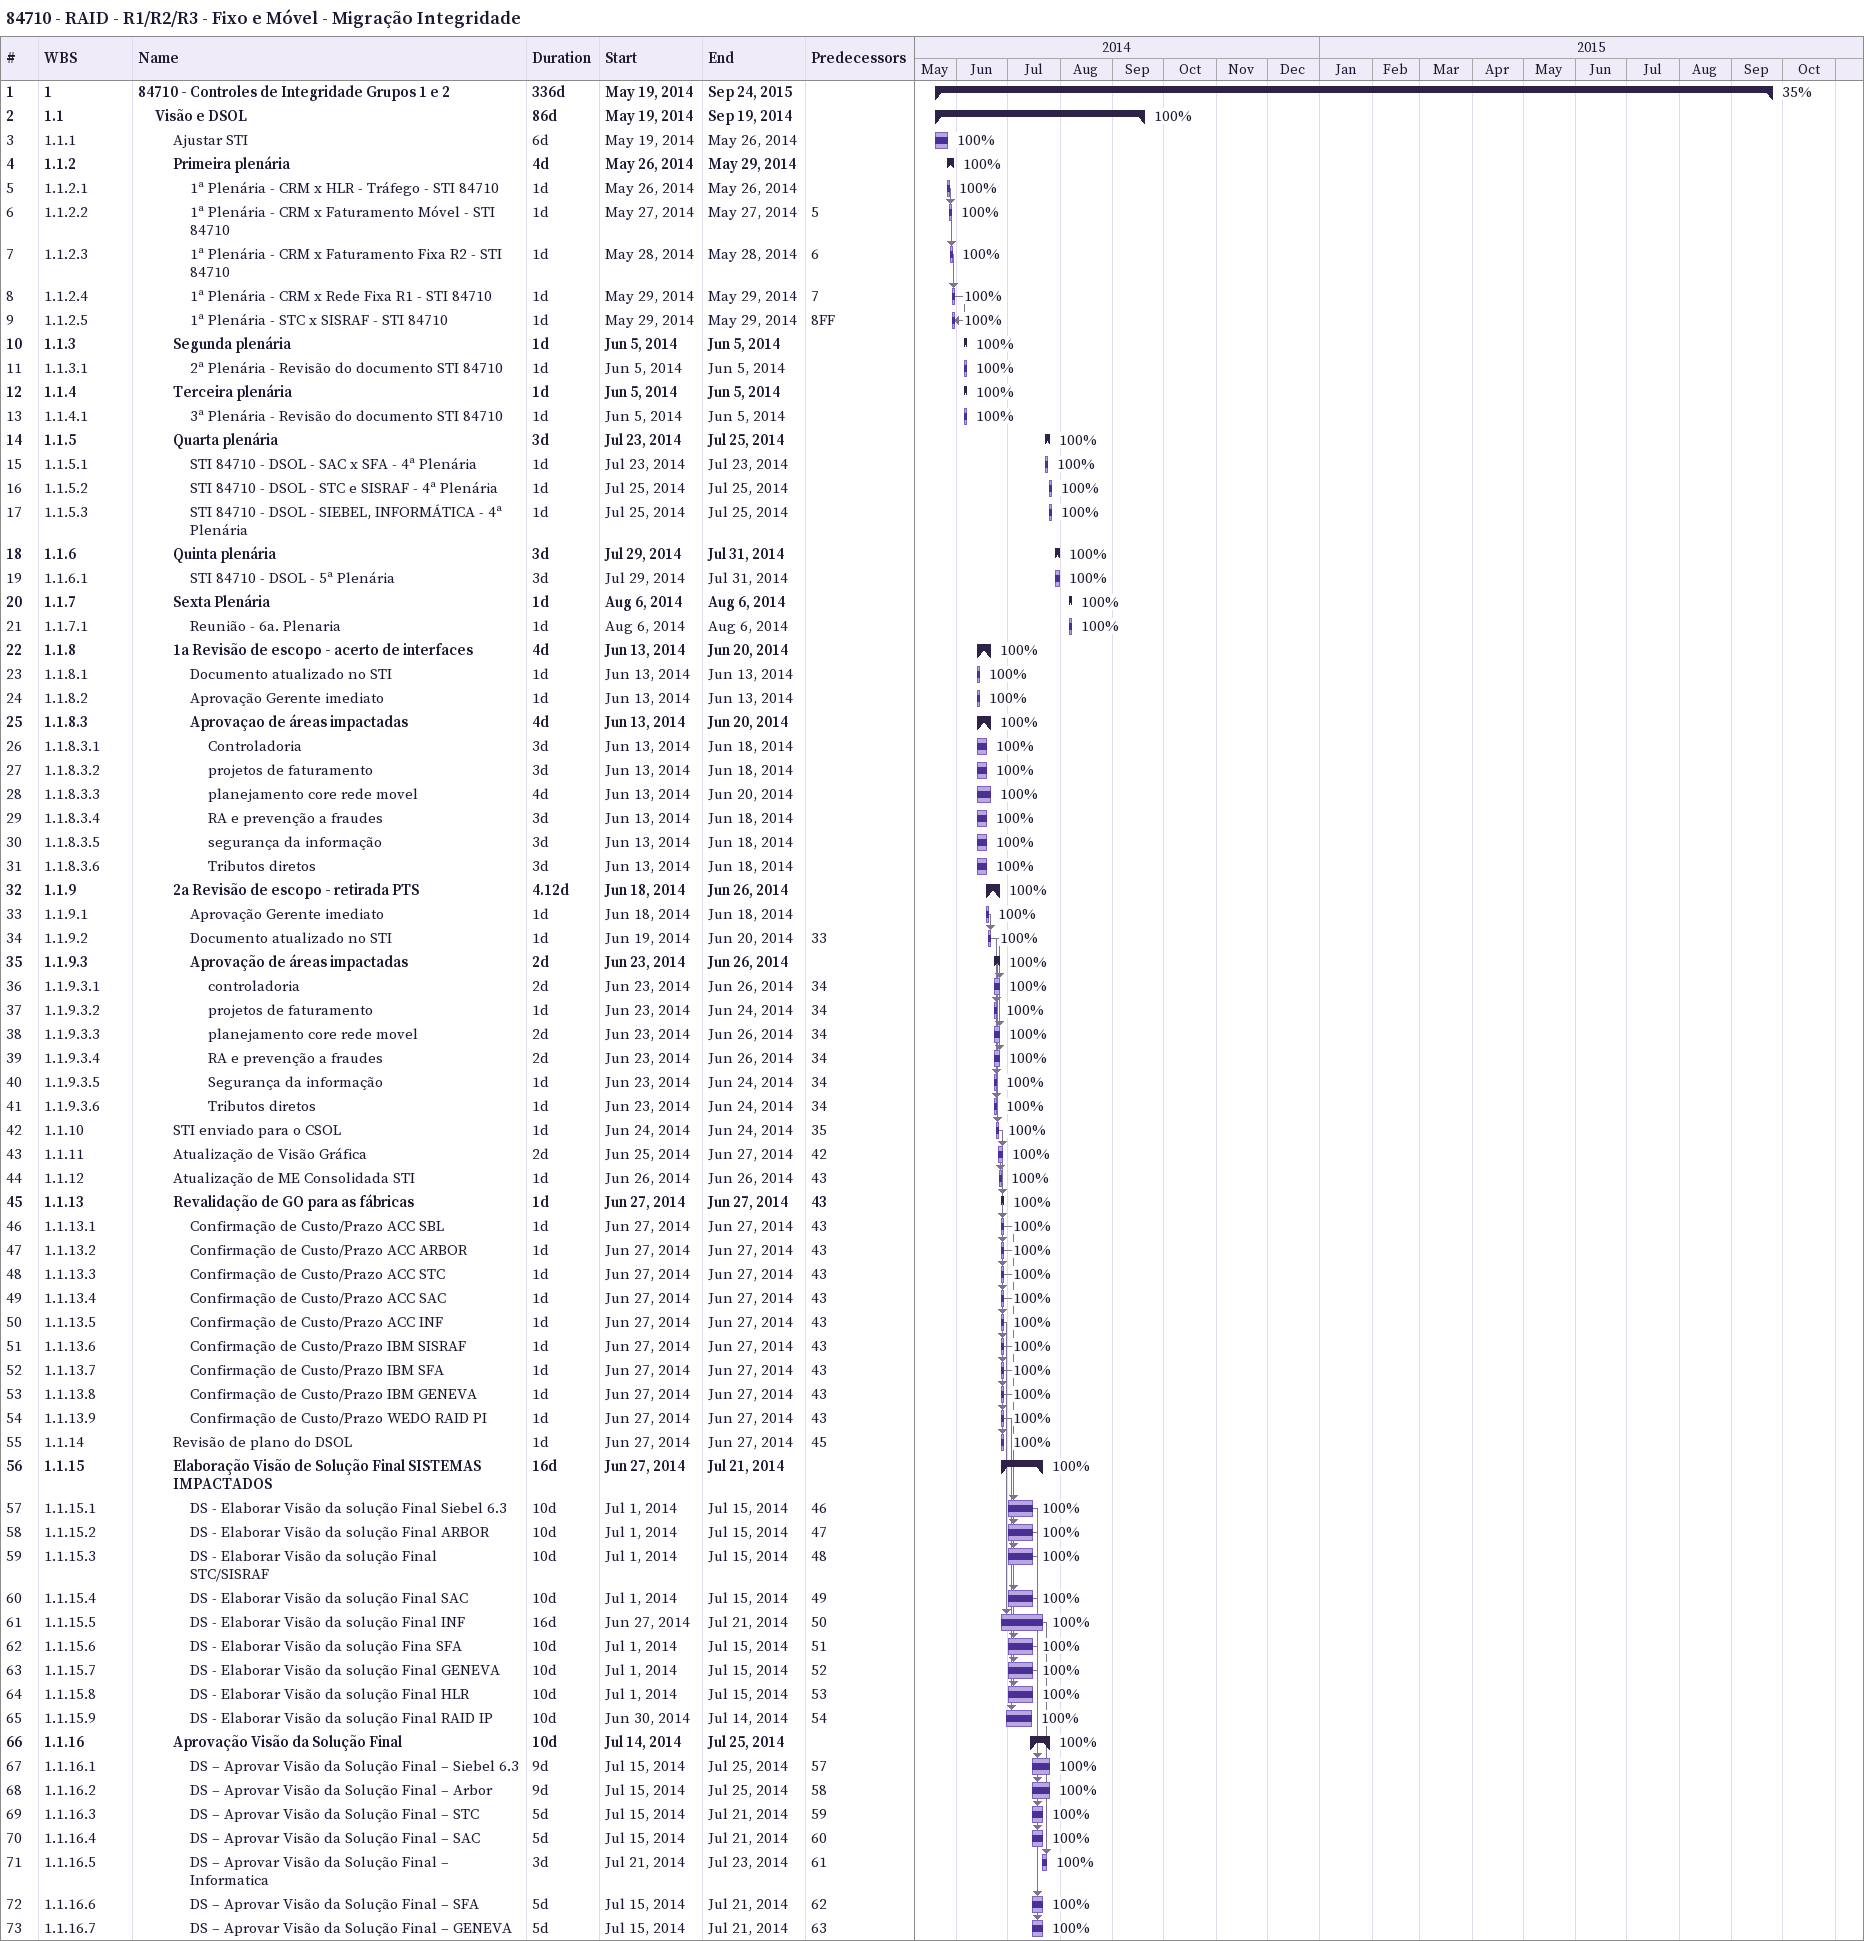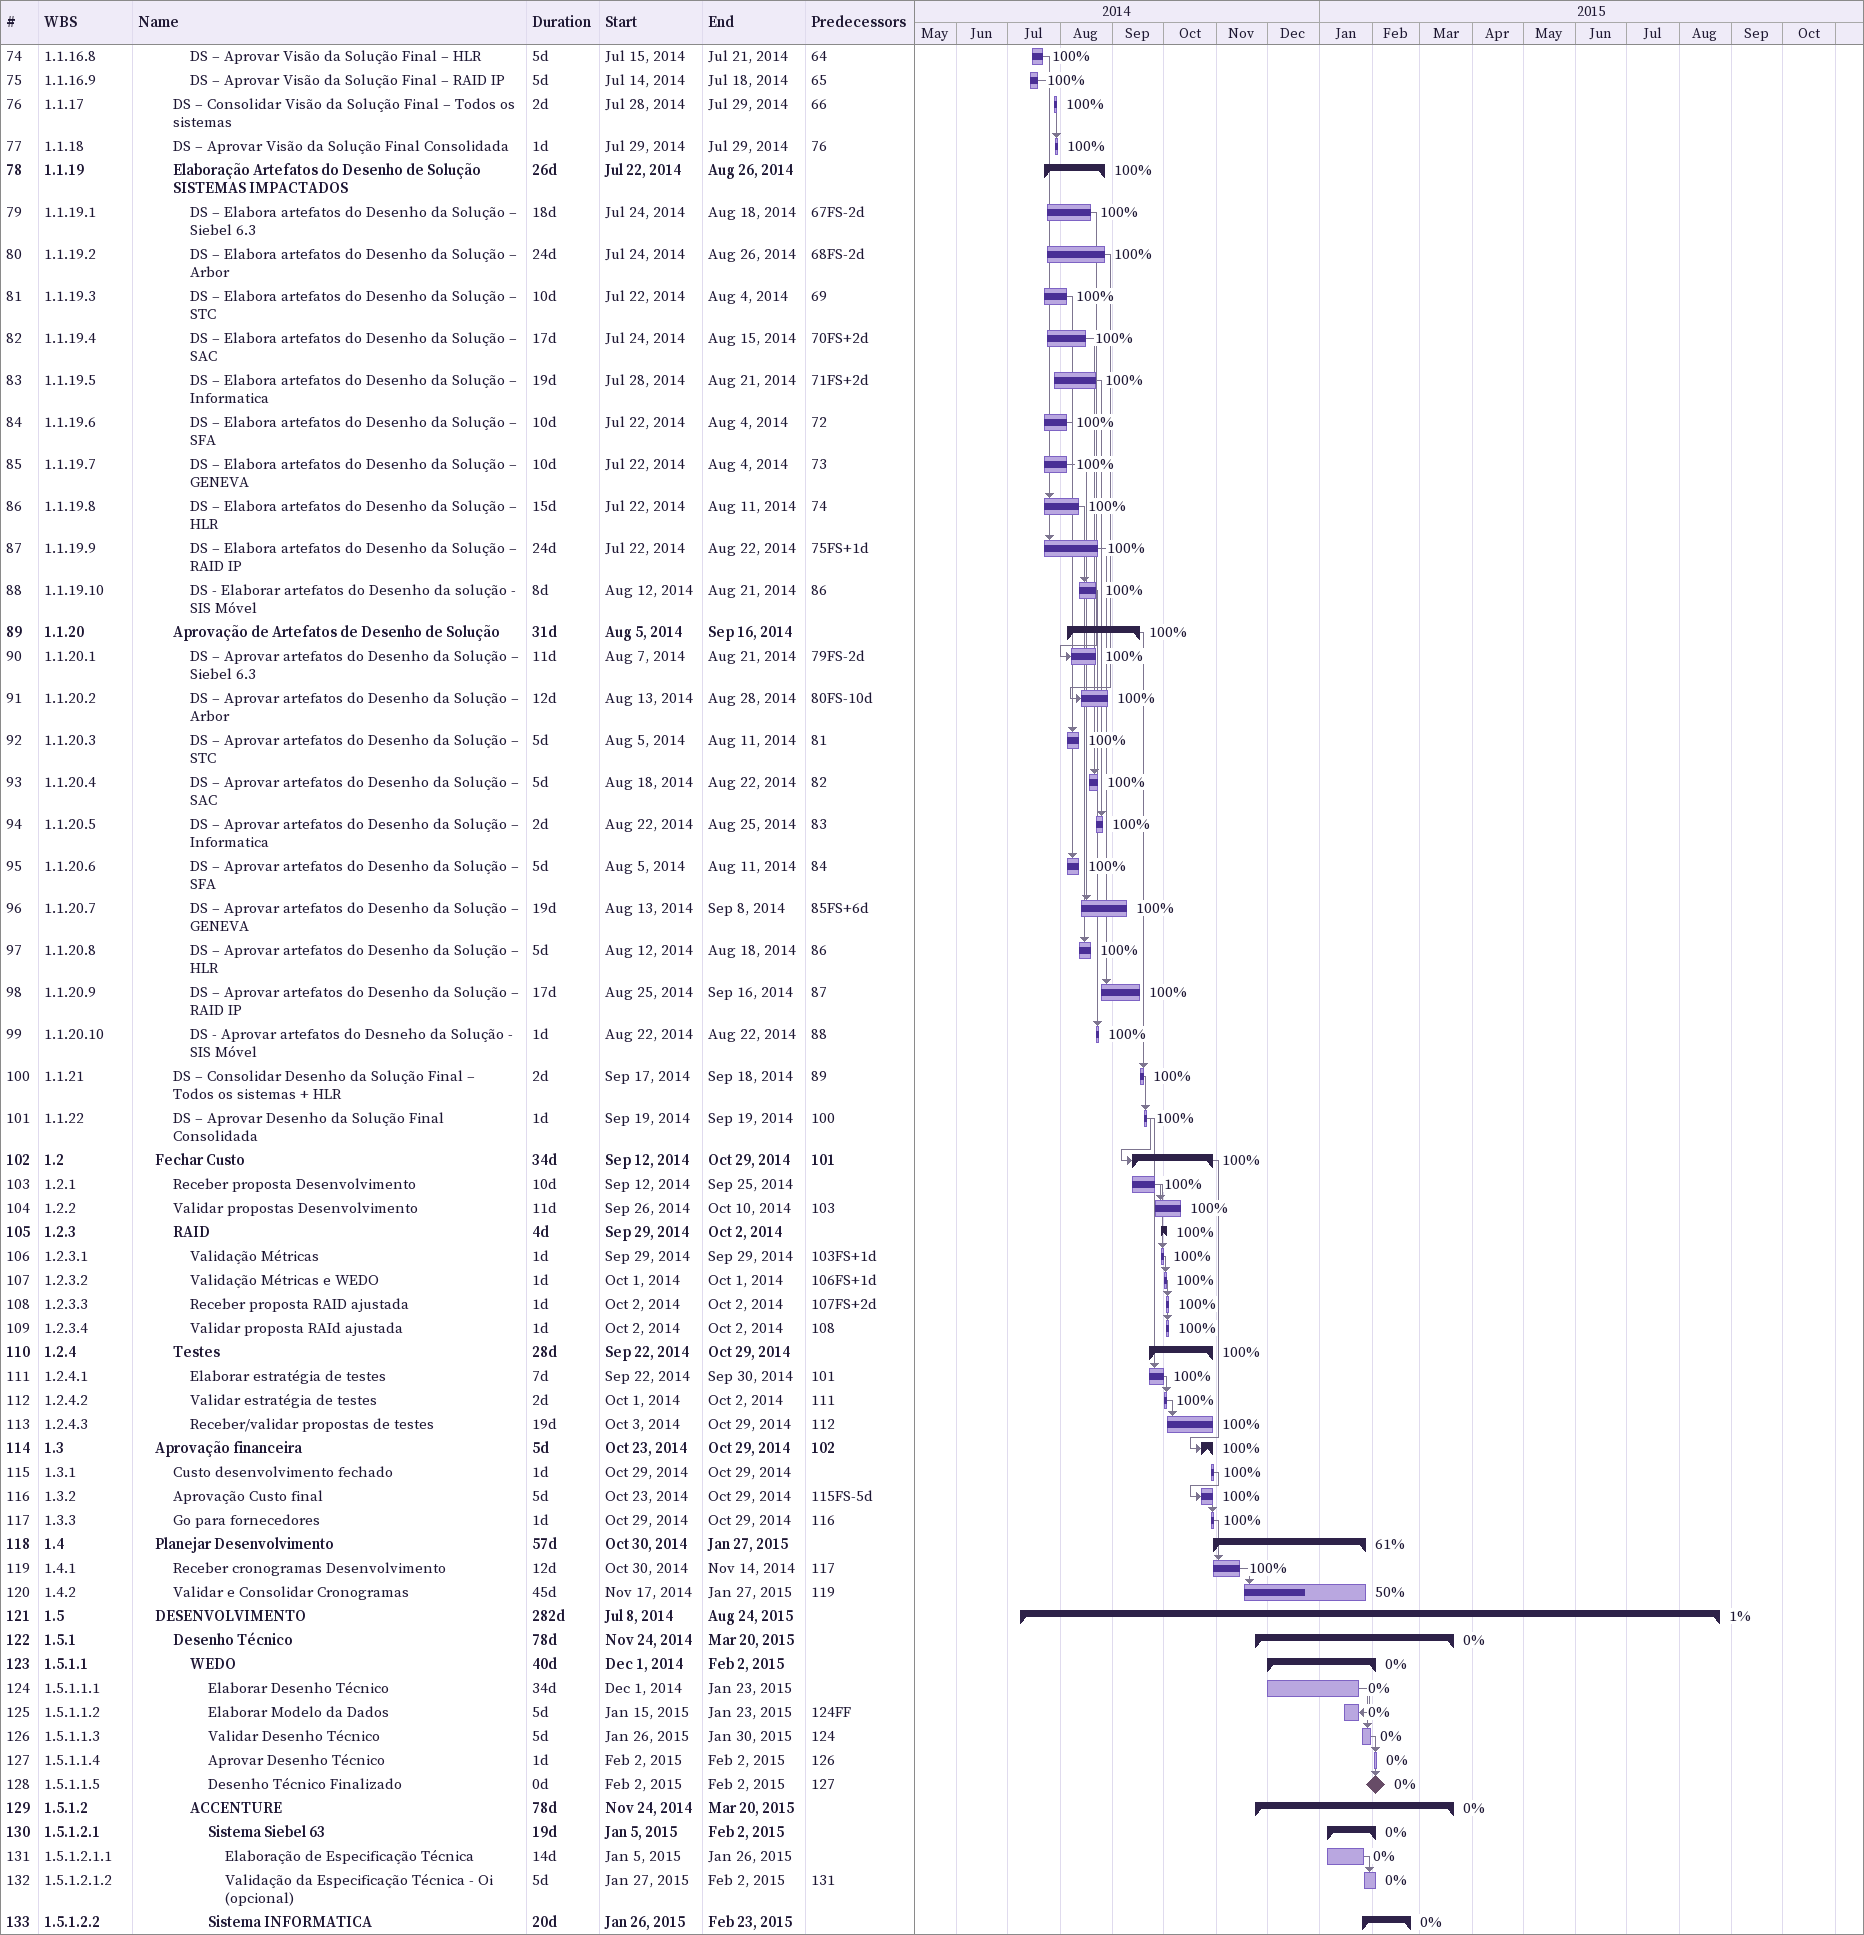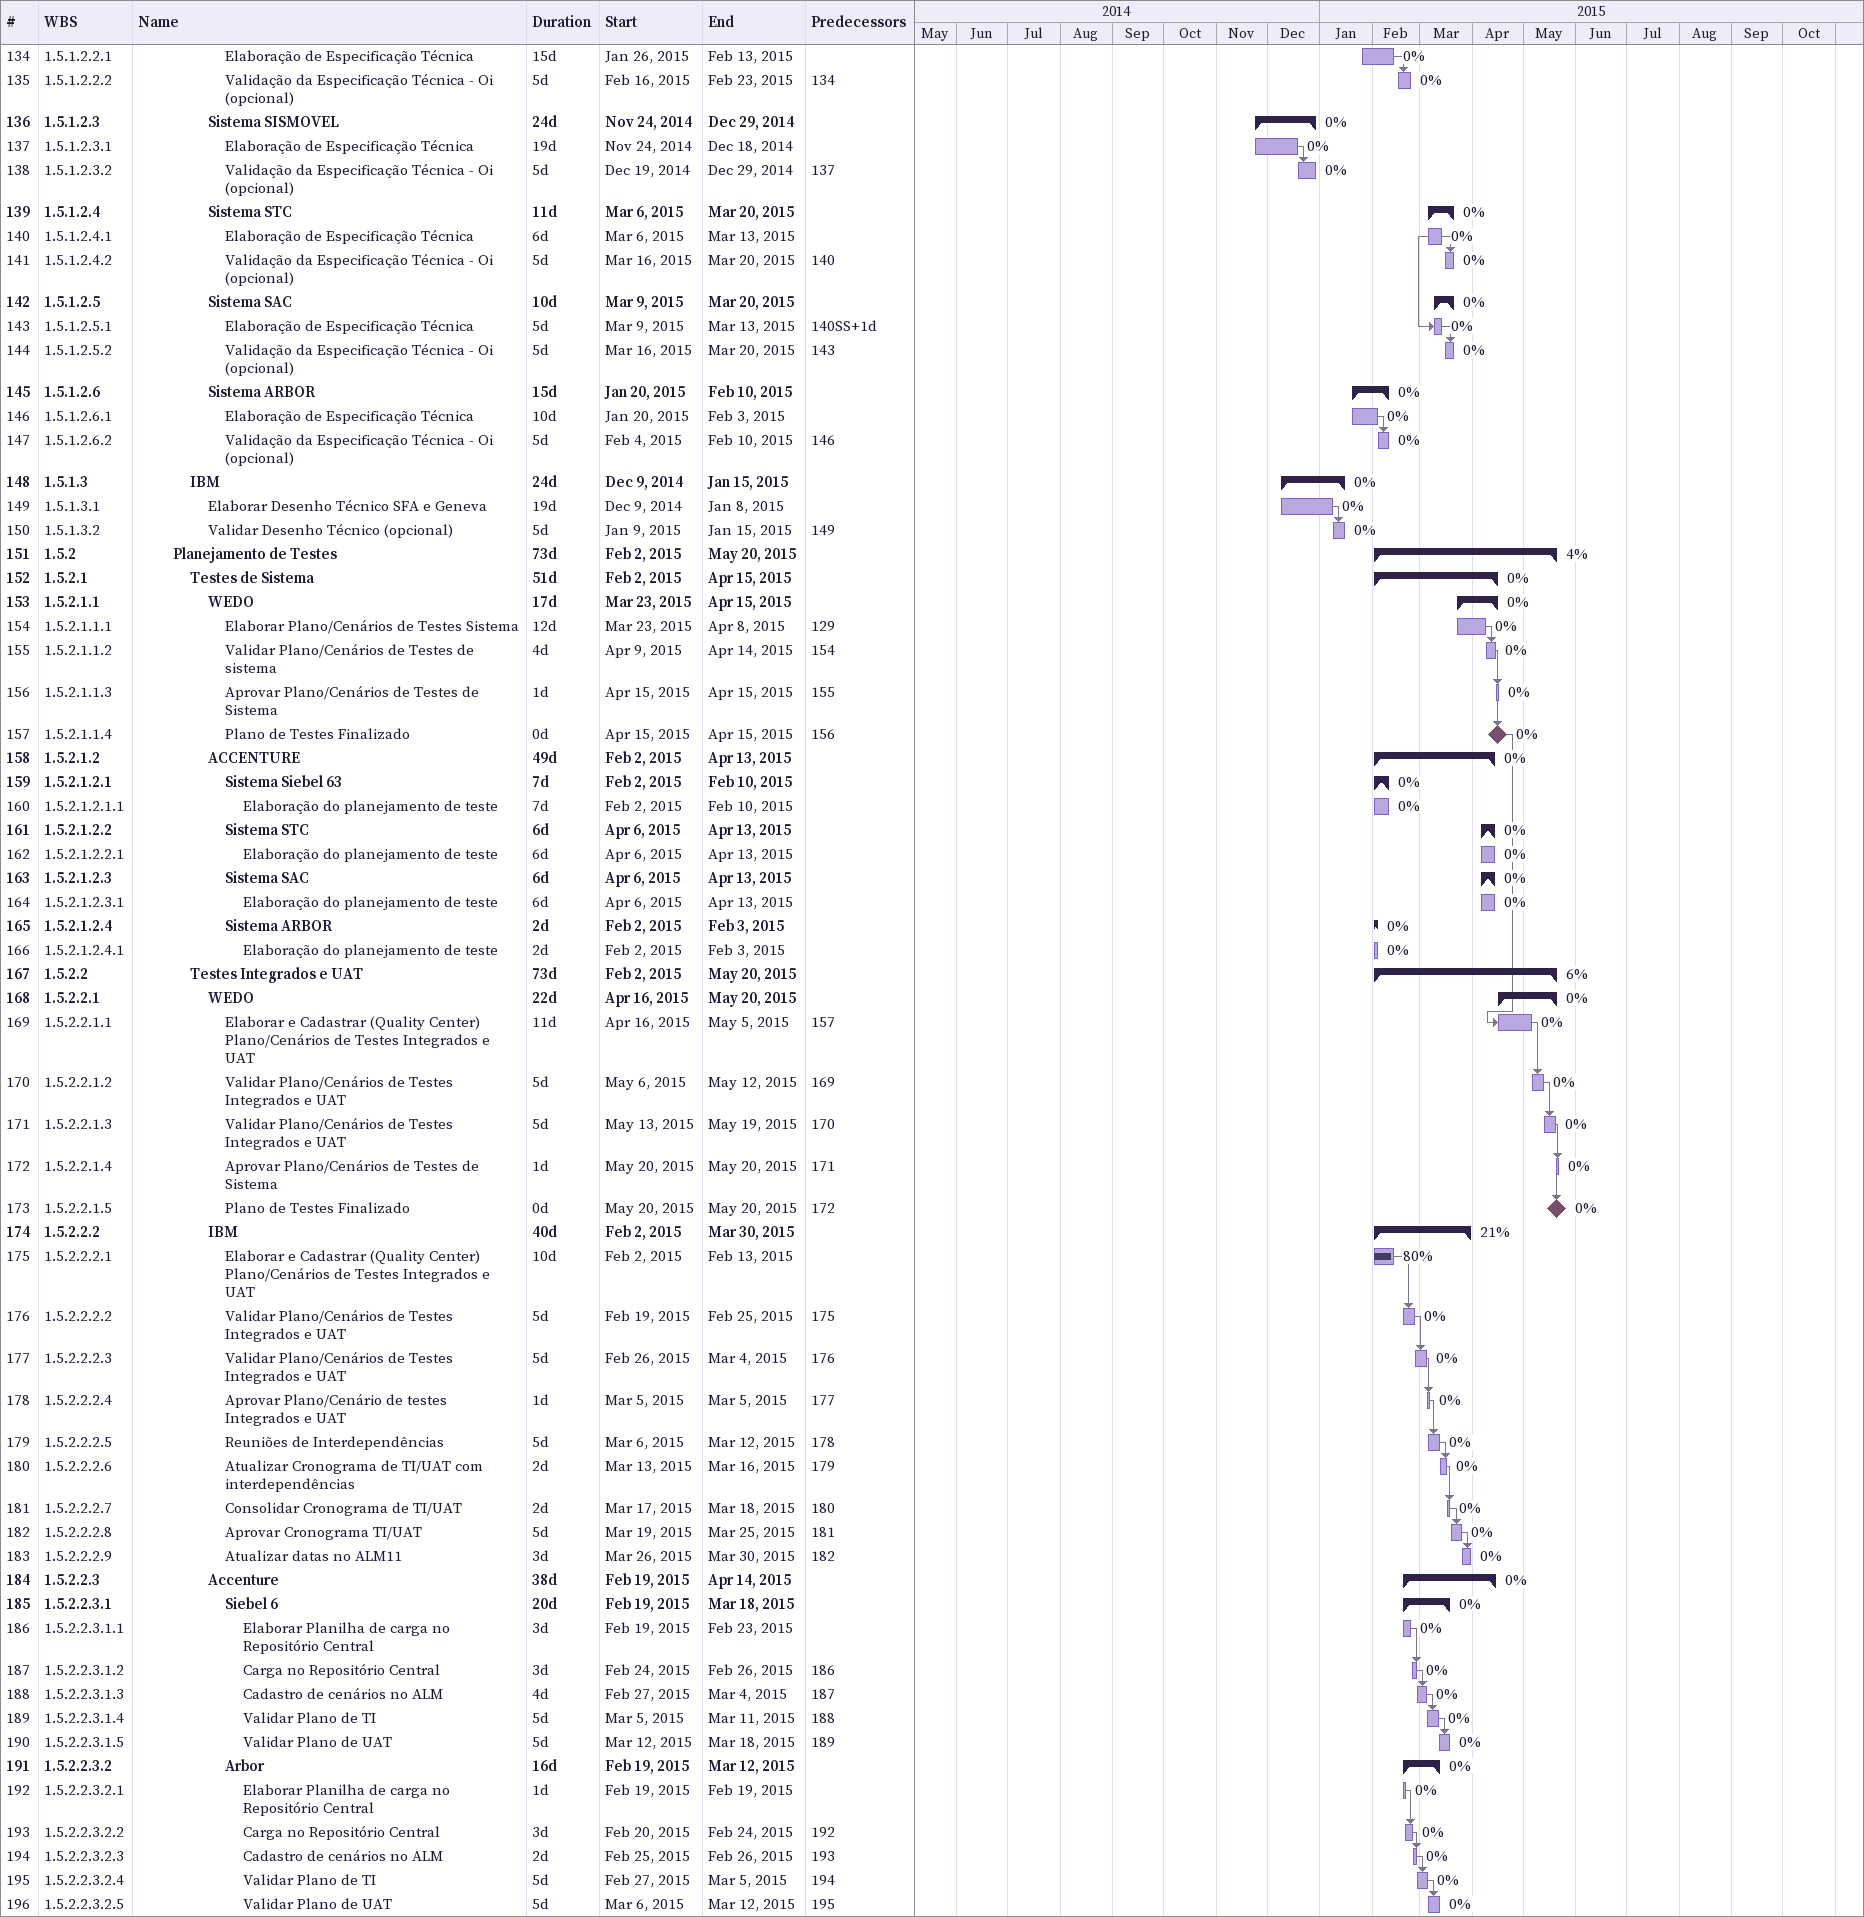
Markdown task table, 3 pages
84710 - RAID - R1/R2/R3 - Fixo e Móvel - Migração Integridade

| ID | WBS | Task | Duration | Start | Finish | Predecessors | % complete |
|---|---|---|---|---|---|---|---|
| 1 | 1 | **84710 - Controles de Integridade Grupos 1 e 2** | 336d | 2014-05-19 | 2015-09-24 |  | 35 |
| 2 | 1.1 | **Visão e DSOL** | 86d | 2014-05-19 | 2014-09-19 |  | 100 |
| 3 | 1.1.1 | Ajustar STI | 6d | 2014-05-19 | 2014-05-26 |  | 100 |
| 4 | 1.1.2 | **Primeira plenária** | 4d | 2014-05-26 | 2014-05-29 |  | 100 |
| 5 | 1.1.2.1 | 1ª Plenária - CRM x HLR - Tráfego - STI 84710 | 1d | 2014-05-26 | 2014-05-26 |  | 100 |
| 6 | 1.1.2.2 | 1ª Plenária - CRM x Faturamento Móvel - STI 84710 | 1d | 2014-05-27 | 2014-05-27 | 5 | 100 |
| 7 | 1.1.2.3 | 1ª Plenária - CRM x Faturamento Fixa R2 - STI 84710 | 1d | 2014-05-28 | 2014-05-28 | 6 | 100 |
| 8 | 1.1.2.4 | 1ª Plenária - CRM x Rede Fixa R1 - STI 84710 | 1d | 2014-05-29 | 2014-05-29 | 7 | 100 |
| 9 | 1.1.2.5 | 1ª Plenária - STC x SISRAF - STI 84710 | 1d | 2014-05-29 | 2014-05-29 | 8FF | 100 |
| 10 | 1.1.3 | **Segunda plenária** | 1d | 2014-06-05 | 2014-06-05 |  | 100 |
| 11 | 1.1.3.1 | 2ª Plenária - Revisão do documento STI 84710 | 1d | 2014-06-05 | 2014-06-05 |  | 100 |
| 12 | 1.1.4 | **Terceira plenária** | 1d | 2014-06-05 | 2014-06-05 |  | 100 |
| 13 | 1.1.4.1 | 3ª Plenária - Revisão do documento STI 84710 | 1d | 2014-06-05 | 2014-06-05 |  | 100 |
| 14 | 1.1.5 | **Quarta plenária** | 3d | 2014-07-23 | 2014-07-25 |  | 100 |
| 15 | 1.1.5.1 | STI 84710 - DSOL - SAC x SFA - 4ª Plenária | 1d | 2014-07-23 | 2014-07-23 |  | 100 |
| 16 | 1.1.5.2 | STI 84710 - DSOL - STC e SISRAF - 4ª Plenária | 1d | 2014-07-25 | 2014-07-25 |  | 100 |
| 17 | 1.1.5.3 | STI 84710 - DSOL - SIEBEL, INFORMÁTICA - 4ª Plenária | 1d | 2014-07-25 | 2014-07-25 |  | 100 |
| 18 | 1.1.6 | **Quinta plenária** | 3d | 2014-07-29 | 2014-07-31 |  | 100 |
| 19 | 1.1.6.1 | STI 84710 - DSOL - 5ª Plenária | 3d | 2014-07-29 | 2014-07-31 |  | 100 |
| 20 | 1.1.7 | **Sexta Plenária** | 1d | 2014-08-06 | 2014-08-06 |  | 100 |
| 21 | 1.1.7.1 | Reunião - 6a. Plenaria | 1d | 2014-08-06 | 2014-08-06 |  | 100 |
| 22 | 1.1.8 | **1a Revisão de escopo - acerto de interfaces** | 4d | 2014-06-13 | 2014-06-20 |  | 100 |
| 23 | 1.1.8.1 | Documento atualizado no STI | 1d | 2014-06-13 | 2014-06-13 |  | 100 |
| 24 | 1.1.8.2 | Aprovação Gerente imediato | 1d | 2014-06-13 | 2014-06-13 |  | 100 |
| 25 | 1.1.8.3 | **Aprovaçao de áreas impactadas** | 4d | 2014-06-13 | 2014-06-20 |  | 100 |
| 26 | 1.1.8.3.1 | Controladoria | 3d | 2014-06-13 | 2014-06-18 |  | 100 |
| 27 | 1.1.8.3.2 | projetos de faturamento | 3d | 2014-06-13 | 2014-06-18 |  | 100 |
| 28 | 1.1.8.3.3 | planejamento core rede movel | 4d | 2014-06-13 | 2014-06-20 |  | 100 |
| 29 | 1.1.8.3.4 | RA e prevenção a fraudes | 3d | 2014-06-13 | 2014-06-18 |  | 100 |
| 30 | 1.1.8.3.5 | segurança da informação | 3d | 2014-06-13 | 2014-06-18 |  | 100 |
| 31 | 1.1.8.3.6 | Tributos diretos | 3d | 2014-06-13 | 2014-06-18 |  | 100 |
| 32 | 1.1.9 | **2a Revisão de escopo - retirada PTS** | 4.12d | 2014-06-18 | 2014-06-26 |  | 100 |
| 33 | 1.1.9.1 | Aprovação Gerente imediato | 1d | 2014-06-18 | 2014-06-18 |  | 100 |
| 34 | 1.1.9.2 | Documento atualizado no STI | 1d | 2014-06-19 | 2014-06-20 | 33 | 100 |
| 35 | 1.1.9.3 | **Aprovação de áreas impactadas** | 2d | 2014-06-23 | 2014-06-26 |  | 100 |
| 36 | 1.1.9.3.1 | controladoria | 2d | 2014-06-23 | 2014-06-26 | 34 | 100 |
| 37 | 1.1.9.3.2 | projetos de faturamento | 1d | 2014-06-23 | 2014-06-24 | 34 | 100 |
| 38 | 1.1.9.3.3 | planejamento core rede movel | 2d | 2014-06-23 | 2014-06-26 | 34 | 100 |
| 39 | 1.1.9.3.4 | RA e prevenção a fraudes | 2d | 2014-06-23 | 2014-06-26 | 34 | 100 |
| 40 | 1.1.9.3.5 | Segurança da informação | 1d | 2014-06-23 | 2014-06-24 | 34 | 100 |
| 41 | 1.1.9.3.6 | Tributos diretos | 1d | 2014-06-23 | 2014-06-24 | 34 | 100 |
| 42 | 1.1.10 | STI enviado para o CSOL | 1d | 2014-06-24 | 2014-06-24 | 35 | 100 |
| 43 | 1.1.11 | Atualização de Visão Gráfica | 2d | 2014-06-25 | 2014-06-27 | 42 | 100 |
| 44 | 1.1.12 | Atualização de ME Consolidada STI | 1d | 2014-06-26 | 2014-06-26 | 43 | 100 |
| 45 | 1.1.13 | **Revalidação de GO para as fábricas** | 1d | 2014-06-27 | 2014-06-27 | 43 | 100 |
| 46 | 1.1.13.1 | Confirmação de Custo/Prazo ACC SBL | 1d | 2014-06-27 | 2014-06-27 | 43 | 100 |
| 47 | 1.1.13.2 | Confirmação de Custo/Prazo ACC ARBOR | 1d | 2014-06-27 | 2014-06-27 | 43 | 100 |
| 48 | 1.1.13.3 | Confirmação de Custo/Prazo ACC STC | 1d | 2014-06-27 | 2014-06-27 | 43 | 100 |
| 49 | 1.1.13.4 | Confirmação de Custo/Prazo ACC SAC | 1d | 2014-06-27 | 2014-06-27 | 43 | 100 |
| 50 | 1.1.13.5 | Confirmação de Custo/Prazo ACC INF | 1d | 2014-06-27 | 2014-06-27 | 43 | 100 |
| 51 | 1.1.13.6 | Confirmação de Custo/Prazo IBM SISRAF | 1d | 2014-06-27 | 2014-06-27 | 43 | 100 |
| 52 | 1.1.13.7 | Confirmação de Custo/Prazo IBM SFA | 1d | 2014-06-27 | 2014-06-27 | 43 | 100 |
| 53 | 1.1.13.8 | Confirmação de Custo/Prazo IBM GENEVA | 1d | 2014-06-27 | 2014-06-27 | 43 | 100 |
| 54 | 1.1.13.9 | Confirmação de Custo/Prazo WEDO RAID PI | 1d | 2014-06-27 | 2014-06-27 | 43 | 100 |
| 55 | 1.1.14 | Revisão de plano do DSOL | 1d | 2014-06-27 | 2014-06-27 | 45 | 100 |
| 56 | 1.1.15 | **Elaboração Visão de Solução Final SISTEMAS IMPACTADOS** | 16d | 2014-06-27 | 2014-07-21 |  | 100 |
| 57 | 1.1.15.1 | DS - Elaborar Visão da solução Final Siebel 6.3 | 10d | 2014-07-01 | 2014-07-15 | 46 | 100 |
| 58 | 1.1.15.2 | DS - Elaborar Visão da solução Final ARBOR | 10d | 2014-07-01 | 2014-07-15 | 47 | 100 |
| 59 | 1.1.15.3 | DS - Elaborar Visão da solução Final STC/SISRAF | 10d | 2014-07-01 | 2014-07-15 | 48 | 100 |
| 60 | 1.1.15.4 | DS - Elaborar Visão da solução Final SAC | 10d | 2014-07-01 | 2014-07-15 | 49 | 100 |
| 61 | 1.1.15.5 | DS - Elaborar Visão da solução Final INF | 16d | 2014-06-27 | 2014-07-21 | 50 | 100 |
| 62 | 1.1.15.6 | DS - Elaborar Visão da solução Fina SFA | 10d | 2014-07-01 | 2014-07-15 | 51 | 100 |
| 63 | 1.1.15.7 | DS - Elaborar Visão da solução Final GENEVA | 10d | 2014-07-01 | 2014-07-15 | 52 | 100 |
| 64 | 1.1.15.8 | DS - Elaborar Visão da solução Final HLR | 10d | 2014-07-01 | 2014-07-15 | 53 | 100 |
| 65 | 1.1.15.9 | DS - Elaborar Visão da solução Final RAID IP | 10d | 2014-06-30 | 2014-07-14 | 54 | 100 |
| 66 | 1.1.16 | **Aprovação Visão da Solução Final** | 10d | 2014-07-14 | 2014-07-25 |  | 100 |
| 67 | 1.1.16.1 | DS – Aprovar Visão da Solução Final – Siebel 6.3 | 9d | 2014-07-15 | 2014-07-25 | 57 | 100 |
| 68 | 1.1.16.2 | DS – Aprovar Visão da Solução Final – Arbor | 9d | 2014-07-15 | 2014-07-25 | 58 | 100 |
| 69 | 1.1.16.3 | DS – Aprovar Visão da Solução Final – STC | 5d | 2014-07-15 | 2014-07-21 | 59 | 100 |
| 70 | 1.1.16.4 | DS – Aprovar Visão da Solução Final – SAC | 5d | 2014-07-15 | 2014-07-21 | 60 | 100 |
| 71 | 1.1.16.5 | DS – Aprovar Visão da Solução Final – Informatica | 3d | 2014-07-21 | 2014-07-23 | 61 | 100 |
| 72 | 1.1.16.6 | DS – Aprovar Visão da Solução Final – SFA | 5d | 2014-07-15 | 2014-07-21 | 62 | 100 |
| 73 | 1.1.16.7 | DS – Aprovar Visão da Solução Final – GENEVA | 5d | 2014-07-15 | 2014-07-21 | 63 | 100 |
| 74 | 1.1.16.8 | DS – Aprovar Visão da Solução Final – HLR | 5d | 2014-07-15 | 2014-07-21 | 64 | 100 |
| 75 | 1.1.16.9 | DS – Aprovar Visão da Solução Final – RAID IP | 5d | 2014-07-14 | 2014-07-18 | 65 | 100 |
| 76 | 1.1.17 | DS – Consolidar Visão da Solução Final – Todos os sistemas | 2d | 2014-07-28 | 2014-07-29 | 66 | 100 |
| 77 | 1.1.18 | DS – Aprovar Visão da Solução Final Consolidada | 1d | 2014-07-29 | 2014-07-29 | 76 | 100 |
| 78 | 1.1.19 | **Elaboração Artefatos do Desenho de Solução SISTEMAS IMPACTADOS** | 26d | 2014-07-22 | 2014-08-26 |  | 100 |
| 79 | 1.1.19.1 | DS – Elabora artefatos do Desenho da Solução – Siebel 6.3 | 18d | 2014-07-24 | 2014-08-18 | 67FS-2d | 100 |
| 80 | 1.1.19.2 | DS – Elabora artefatos do Desenho da Solução – Arbor | 24d | 2014-07-24 | 2014-08-26 | 68FS-2d | 100 |
| 81 | 1.1.19.3 | DS – Elabora artefatos do Desenho da Solução – STC | 10d | 2014-07-22 | 2014-08-04 | 69 | 100 |
| 82 | 1.1.19.4 | DS – Elabora artefatos do Desenho da Solução – SAC | 17d | 2014-07-24 | 2014-08-15 | 70FS+2d | 100 |
| 83 | 1.1.19.5 | DS – Elabora artefatos do Desenho da Solução – Informatica | 19d | 2014-07-28 | 2014-08-21 | 71FS+2d | 100 |
| 84 | 1.1.19.6 | DS – Elabora artefatos do Desenho da Solução – SFA | 10d | 2014-07-22 | 2014-08-04 | 72 | 100 |
| 85 | 1.1.19.7 | DS – Elabora artefatos do Desenho da Solução – GENEVA | 10d | 2014-07-22 | 2014-08-04 | 73 | 100 |
| 86 | 1.1.19.8 | DS – Elabora artefatos do Desenho da Solução – HLR | 15d | 2014-07-22 | 2014-08-11 | 74 | 100 |
| 87 | 1.1.19.9 | DS – Elabora artefatos do Desenho da Solução – RAID IP | 24d | 2014-07-22 | 2014-08-22 | 75FS+1d | 100 |
| 88 | 1.1.19.10 | DS - Elaborar artefatos do Desenho da solução - SIS Móvel | 8d | 2014-08-12 | 2014-08-21 | 86 | 100 |
| 89 | 1.1.20 | **Aprovação de Artefatos de Desenho de Solução** | 31d | 2014-08-05 | 2014-09-16 |  | 100 |
| 90 | 1.1.20.1 | DS – Aprovar artefatos do Desenho da Solução – Siebel 6.3 | 11d | 2014-08-07 | 2014-08-21 | 79FS-2d | 100 |
| 91 | 1.1.20.2 | DS – Aprovar artefatos do Desenho da Solução – Arbor | 12d | 2014-08-13 | 2014-08-28 | 80FS-10d | 100 |
| 92 | 1.1.20.3 | DS – Aprovar artefatos do Desenho da Solução – STC | 5d | 2014-08-05 | 2014-08-11 | 81 | 100 |
| 93 | 1.1.20.4 | DS – Aprovar artefatos do Desenho da Solução – SAC | 5d | 2014-08-18 | 2014-08-22 | 82 | 100 |
| 94 | 1.1.20.5 | DS – Aprovar artefatos do Desenho da Solução – Informatica | 2d | 2014-08-22 | 2014-08-25 | 83 | 100 |
| 95 | 1.1.20.6 | DS – Aprovar artefatos do Desenho da Solução – SFA | 5d | 2014-08-05 | 2014-08-11 | 84 | 100 |
| 96 | 1.1.20.7 | DS – Aprovar artefatos do Desenho da Solução – GENEVA | 19d | 2014-08-13 | 2014-09-08 | 85FS+6d | 100 |
| 97 | 1.1.20.8 | DS – Aprovar artefatos do Desenho da Solução – HLR | 5d | 2014-08-12 | 2014-08-18 | 86 | 100 |
| 98 | 1.1.20.9 | DS – Aprovar artefatos do Desenho da Solução – RAID IP | 17d | 2014-08-25 | 2014-09-16 | 87 | 100 |
| 99 | 1.1.20.10 | DS - Aprovar artefatos do Desneho da Solução - SIS Móvel | 1d | 2014-08-22 | 2014-08-22 | 88 | 100 |
| 100 | 1.1.21 | DS – Consolidar Desenho da Solução Final – Todos os sistemas + HLR | 2d | 2014-09-17 | 2014-09-18 | 89 | 100 |
| 101 | 1.1.22 | DS – Aprovar Desenho da Solução Final Consolidada | 1d | 2014-09-19 | 2014-09-19 | 100 | 100 |
| 102 | 1.2 | **Fechar Custo** | 34d | 2014-09-12 | 2014-10-29 | 101 | 100 |
| 103 | 1.2.1 | Receber proposta Desenvolvimento | 10d | 2014-09-12 | 2014-09-25 |  | 100 |
| 104 | 1.2.2 | Validar propostas Desenvolvimento | 11d | 2014-09-26 | 2014-10-10 | 103 | 100 |
| 105 | 1.2.3 | **RAID** | 4d | 2014-09-29 | 2014-10-02 |  | 100 |
| 106 | 1.2.3.1 | Validação Métricas | 1d | 2014-09-29 | 2014-09-29 | 103FS+1d | 100 |
| 107 | 1.2.3.2 | Validação Métricas e WEDO | 1d | 2014-10-01 | 2014-10-01 | 106FS+1d | 100 |
| 108 | 1.2.3.3 | Receber proposta RAID ajustada | 1d | 2014-10-02 | 2014-10-02 | 107FS+2d | 100 |
| 109 | 1.2.3.4 | Validar proposta RAId ajustada | 1d | 2014-10-02 | 2014-10-02 | 108 | 100 |
| 110 | 1.2.4 | **Testes** | 28d | 2014-09-22 | 2014-10-29 |  | 100 |
| 111 | 1.2.4.1 | Elaborar estratégia de testes | 7d | 2014-09-22 | 2014-09-30 | 101 | 100 |
| 112 | 1.2.4.2 | Validar estratégia de testes | 2d | 2014-10-01 | 2014-10-02 | 111 | 100 |
| 113 | 1.2.4.3 | Receber/validar propostas de testes | 19d | 2014-10-03 | 2014-10-29 | 112 | 100 |
| 114 | 1.3 | **Aprovação financeira** | 5d | 2014-10-23 | 2014-10-29 | 102 | 100 |
| 115 | 1.3.1 | Custo desenvolvimento fechado | 1d | 2014-10-29 | 2014-10-29 |  | 100 |
| 116 | 1.3.2 | Aprovação Custo final | 5d | 2014-10-23 | 2014-10-29 | 115FS-5d | 100 |
| 117 | 1.3.3 | Go para fornecedores | 1d | 2014-10-29 | 2014-10-29 | 116 | 100 |
| 118 | 1.4 | **Planejar Desenvolvimento** | 57d | 2014-10-30 | 2015-01-27 |  | 61 |
| 119 | 1.4.1 | Receber cronogramas Desenvolvimento | 12d | 2014-10-30 | 2014-11-14 | 117 | 100 |
| 120 | 1.4.2 | Validar e Consolidar Cronogramas | 45d | 2014-11-17 | 2015-01-27 | 119 | 50 |
| 121 | 1.5 | **DESENVOLVIMENTO** | 282d | 2014-07-08 | 2015-08-24 |  | 1 |
| 122 | 1.5.1 | **Desenho Técnico** | 78d | 2014-11-24 | 2015-03-20 |  | 0 |
| 123 | 1.5.1.1 | **WEDO** | 40d | 2014-12-01 | 2015-02-02 |  | 0 |
| 124 | 1.5.1.1.1 | Elaborar Desenho Técnico | 34d | 2014-12-01 | 2015-01-23 |  | 0 |
| 125 | 1.5.1.1.2 | Elaborar Modelo da Dados | 5d | 2015-01-15 | 2015-01-23 | 124FF | 0 |
| 126 | 1.5.1.1.3 | Validar Desenho Técnico | 5d | 2015-01-26 | 2015-01-30 | 124 | 0 |
| 127 | 1.5.1.1.4 | Aprovar Desenho Técnico | 1d | 2015-02-02 | 2015-02-02 | 126 | 0 |
| 128 | 1.5.1.1.5 | Desenho Técnico Finalizado | 0d | 2015-02-02 | 2015-02-02 | 127 | 0 |
| 129 | 1.5.1.2 | **ACCENTURE** | 78d | 2014-11-24 | 2015-03-20 |  | 0 |
| 130 | 1.5.1.2.1 | **Sistema Siebel 63** | 19d | 2015-01-05 | 2015-02-02 |  | 0 |
| 131 | 1.5.1.2.1.1 | Elaboração de Especificação Técnica | 14d | 2015-01-05 | 2015-01-26 |  | 0 |
| 132 | 1.5.1.2.1.2 | Validação da Especificação Técnica - Oi (opcional) | 5d | 2015-01-27 | 2015-02-02 | 131 | 0 |
| 133 | 1.5.1.2.2 | **Sistema INFORMATICA** | 20d | 2015-01-26 | 2015-02-23 |  | 0 |
| 134 | 1.5.1.2.2.1 | Elaboração de Especificação Técnica | 15d | 2015-01-26 | 2015-02-13 |  | 0 |
| 135 | 1.5.1.2.2.2 | Validação da Especificação Técnica - Oi (opcional) | 5d | 2015-02-16 | 2015-02-23 | 134 | 0 |
| 136 | 1.5.1.2.3 | **Sistema SISMOVEL** | 24d | 2014-11-24 | 2014-12-29 |  | 0 |
| 137 | 1.5.1.2.3.1 | Elaboração de Especificação Técnica | 19d | 2014-11-24 | 2014-12-18 |  | 0 |
| 138 | 1.5.1.2.3.2 | Validação da Especificação Técnica - Oi (opcional) | 5d | 2014-12-19 | 2014-12-29 | 137 | 0 |
| 139 | 1.5.1.2.4 | **Sistema STC** | 11d | 2015-03-06 | 2015-03-20 |  | 0 |
| 140 | 1.5.1.2.4.1 | Elaboração de Especificação Técnica | 6d | 2015-03-06 | 2015-03-13 |  | 0 |
| 141 | 1.5.1.2.4.2 | Validação da Especificação Técnica - Oi (opcional) | 5d | 2015-03-16 | 2015-03-20 | 140 | 0 |
| 142 | 1.5.1.2.5 | **Sistema SAC** | 10d | 2015-03-09 | 2015-03-20 |  | 0 |
| 143 | 1.5.1.2.5.1 | Elaboração de Especificação Técnica | 5d | 2015-03-09 | 2015-03-13 | 140SS+1d | 0 |
| 144 | 1.5.1.2.5.2 | Validação da Especificação Técnica - Oi (opcional) | 5d | 2015-03-16 | 2015-03-20 | 143 | 0 |
| 145 | 1.5.1.2.6 | **Sistema ARBOR** | 15d | 2015-01-20 | 2015-02-10 |  | 0 |
| 146 | 1.5.1.2.6.1 | Elaboração de Especificação Técnica | 10d | 2015-01-20 | 2015-02-03 |  | 0 |
| 147 | 1.5.1.2.6.2 | Validação da Especificação Técnica - Oi (opcional) | 5d | 2015-02-04 | 2015-02-10 | 146 | 0 |
| 148 | 1.5.1.3 | **IBM** | 24d | 2014-12-09 | 2015-01-15 |  | 0 |
| 149 | 1.5.1.3.1 | Elaborar Desenho Técnico SFA e Geneva | 19d | 2014-12-09 | 2015-01-08 |  | 0 |
| 150 | 1.5.1.3.2 | Validar Desenho Técnico (opcional) | 5d | 2015-01-09 | 2015-01-15 | 149 | 0 |
| 151 | 1.5.2 | **Planejamento de Testes** | 73d | 2015-02-02 | 2015-05-20 |  | 4 |
| 152 | 1.5.2.1 | **Testes de Sistema** | 51d | 2015-02-02 | 2015-04-15 |  | 0 |
| 153 | 1.5.2.1.1 | **WEDO** | 17d | 2015-03-23 | 2015-04-15 |  | 0 |
| 154 | 1.5.2.1.1.1 | Elaborar Plano/Cenários de Testes Sistema | 12d | 2015-03-23 | 2015-04-08 | 129 | 0 |
| 155 | 1.5.2.1.1.2 | Validar Plano/Cenários de Testes de sistema | 4d | 2015-04-09 | 2015-04-14 | 154 | 0 |
| 156 | 1.5.2.1.1.3 | Aprovar Plano/Cenários de Testes de Sistema | 1d | 2015-04-15 | 2015-04-15 | 155 | 0 |
| 157 | 1.5.2.1.1.4 | Plano de Testes Finalizado | 0d | 2015-04-15 | 2015-04-15 | 156 | 0 |
| 158 | 1.5.2.1.2 | **ACCENTURE** | 49d | 2015-02-02 | 2015-04-13 |  | 0 |
| 159 | 1.5.2.1.2.1 | **Sistema Siebel 63** | 7d | 2015-02-02 | 2015-02-10 |  | 0 |
| 160 | 1.5.2.1.2.1.1 | Elaboração do planejamento de teste | 7d | 2015-02-02 | 2015-02-10 |  | 0 |
| 161 | 1.5.2.1.2.2 | **Sistema STC** | 6d | 2015-04-06 | 2015-04-13 |  | 0 |
| 162 | 1.5.2.1.2.2.1 | Elaboração do planejamento de teste | 6d | 2015-04-06 | 2015-04-13 |  | 0 |
| 163 | 1.5.2.1.2.3 | **Sistema SAC** | 6d | 2015-04-06 | 2015-04-13 |  | 0 |
| 164 | 1.5.2.1.2.3.1 | Elaboração do planejamento de teste | 6d | 2015-04-06 | 2015-04-13 |  | 0 |
| 165 | 1.5.2.1.2.4 | **Sistema ARBOR** | 2d | 2015-02-02 | 2015-02-03 |  | 0 |
| 166 | 1.5.2.1.2.4.1 | Elaboração do planejamento de teste | 2d | 2015-02-02 | 2015-02-03 |  | 0 |
| 167 | 1.5.2.2 | **Testes Integrados e UAT** | 73d | 2015-02-02 | 2015-05-20 |  | 6 |
| 168 | 1.5.2.2.1 | **WEDO** | 22d | 2015-04-16 | 2015-05-20 |  | 0 |
| 169 | 1.5.2.2.1.1 | Elaborar e Cadastrar (Quality Center) Plano/Cenários de Testes Integrados e UAT | 11d | 2015-04-16 | 2015-05-05 | 157 | 0 |
| 170 | 1.5.2.2.1.2 | Validar Plano/Cenários de Testes Integrados e UAT | 5d | 2015-05-06 | 2015-05-12 | 169 | 0 |
| 171 | 1.5.2.2.1.3 | Validar Plano/Cenários de Testes Integrados e UAT | 5d | 2015-05-13 | 2015-05-19 | 170 | 0 |
| 172 | 1.5.2.2.1.4 | Aprovar Plano/Cenários de Testes de Sistema | 1d | 2015-05-20 | 2015-05-20 | 171 | 0 |
| 173 | 1.5.2.2.1.5 | Plano de Testes Finalizado | 0d | 2015-05-20 | 2015-05-20 | 172 | 0 |
| 174 | 1.5.2.2.2 | **IBM** | 40d | 2015-02-02 | 2015-03-30 |  | 21 |
| 175 | 1.5.2.2.2.1 | Elaborar e Cadastrar (Quality Center) Plano/Cenários de Testes Integrados e UAT | 10d | 2015-02-02 | 2015-02-13 |  | 80 |
| 176 | 1.5.2.2.2.2 | Validar Plano/Cenários de Testes Integrados e UAT | 5d | 2015-02-19 | 2015-02-25 | 175 | 0 |
| 177 | 1.5.2.2.2.3 | Validar Plano/Cenários de Testes Integrados e UAT | 5d | 2015-02-26 | 2015-03-04 | 176 | 0 |
| 178 | 1.5.2.2.2.4 | Aprovar Plano/Cenário de testes Integrados e UAT | 1d | 2015-03-05 | 2015-03-05 | 177 | 0 |
| 179 | 1.5.2.2.2.5 | Reuniões de Interdependências | 5d | 2015-03-06 | 2015-03-12 | 178 | 0 |
| 180 | 1.5.2.2.2.6 | Atualizar Cronograma de TI/UAT com interdependências | 2d | 2015-03-13 | 2015-03-16 | 179 | 0 |
| 181 | 1.5.2.2.2.7 | Consolidar Cronograma de TI/UAT | 2d | 2015-03-17 | 2015-03-18 | 180 | 0 |
| 182 | 1.5.2.2.2.8 | Aprovar Cronograma TI/UAT | 5d | 2015-03-19 | 2015-03-25 | 181 | 0 |
| 183 | 1.5.2.2.2.9 | Atualizar datas no ALM11 | 3d | 2015-03-26 | 2015-03-30 | 182 | 0 |
| 184 | 1.5.2.2.3 | **Accenture** | 38d | 2015-02-19 | 2015-04-14 |  | 0 |
| 185 | 1.5.2.2.3.1 | **Siebel 6** | 20d | 2015-02-19 | 2015-03-18 |  | 0 |
| 186 | 1.5.2.2.3.1.1 | Elaborar Planilha de carga no Repositório Central | 3d | 2015-02-19 | 2015-02-23 |  | 0 |
| 187 | 1.5.2.2.3.1.2 | Carga no Repositório Central | 3d | 2015-02-24 | 2015-02-26 | 186 | 0 |
| 188 | 1.5.2.2.3.1.3 | Cadastro de cenários no ALM | 4d | 2015-02-27 | 2015-03-04 | 187 | 0 |
| 189 | 1.5.2.2.3.1.4 | Validar Plano de TI | 5d | 2015-03-05 | 2015-03-11 | 188 | 0 |
| 190 | 1.5.2.2.3.1.5 | Validar Plano de UAT | 5d | 2015-03-12 | 2015-03-18 | 189 | 0 |
| 191 | 1.5.2.2.3.2 | **Arbor** | 16d | 2015-02-19 | 2015-03-12 |  | 0 |
| 192 | 1.5.2.2.3.2.1 | Elaborar Planilha de carga no Repositório Central | 1d | 2015-02-19 | 2015-02-19 |  | 0 |
| 193 | 1.5.2.2.3.2.2 | Carga no Repositório Central | 3d | 2015-02-20 | 2015-02-24 | 192 | 0 |
| 194 | 1.5.2.2.3.2.3 | Cadastro de cenários no ALM | 2d | 2015-02-25 | 2015-02-26 | 193 | 0 |
| 195 | 1.5.2.2.3.2.4 | Validar Plano de TI | 5d | 2015-02-27 | 2015-03-05 | 194 | 0 |
| 196 | 1.5.2.2.3.2.5 | Validar Plano de UAT | 5d | 2015-03-06 | 2015-03-12 | 195 | 0 |
